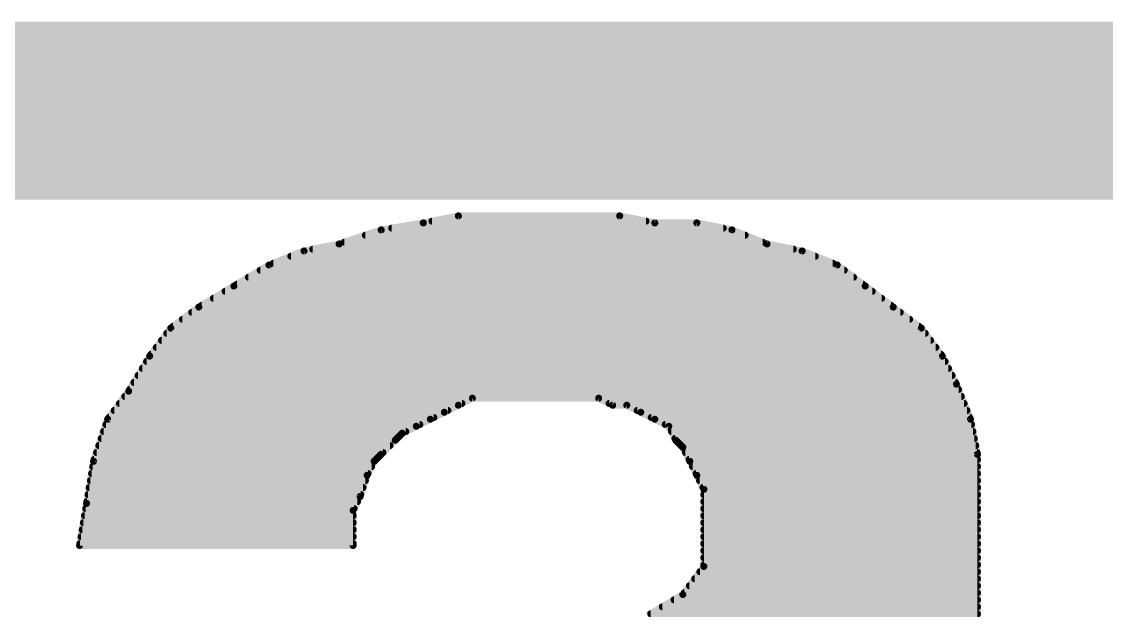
# Model space of a CAD drawing. Extents: x -28 to 79, y -27 to 67.
# Drawn here: x 37.58 to 39.127, y 44.055 to 44.895 of the extents above; entities that cross this region are included whole.
import ezdxf

# ---------------------------------------------------------------- set-up
doc = ezdxf.new("R2010")
doc.units = 0
doc.layers.add('16', color=132, linetype='CONTINUOUS')
doc.layers.add('21', color=41, linetype='CONTINUOUS')

msp = doc.modelspace()

# ---------------------------------------------------------------- linework, layer by layer
at = {"layer": '16', "const_width": 0.254}
msp.add_lwpolyline([(19.2405, 44.7675), (41.5925, 44.7675)], dxfattribs=at)
at = {"layer": '21', "const_width": 0.01}
for points in [[(38.093, 44.5975), (38.153, 44.6075)], [(38.153, 44.6075), (38.203, 44.6175)], [(38.1655, 44.61), (38.4705, 44.61)], [(38.203, 44.6175), (38.433, 44.6175)], [(38.433, 44.6175), (38.483, 44.6075)], [(38.483, 44.6075), (38.543, 44.6075)], [(38.543, 44.6075), (38.593, 44.5975)], [(38.033, 44.5775), (38.093, 44.5975)], [(38.0705, 44.59), (38.6118, 44.59)], [(38.108, 44.6), (38.5805, 44.6)], [(38.593, 44.5975), (38.643, 44.5775)], [(37.983, 44.5675), (38.033, 44.5775)], [(38.0405, 44.58), (38.6367, 44.58)], [(38.643, 44.5775), (38.693, 44.5675)], [(37.933, 44.5475), (37.983, 44.5675)], [(37.9642, 44.56), (38.7118, 44.56)], [(37.9955, 44.57), (38.6805, 44.57)], [(38.693, 44.5675), (38.743, 44.5475)], [(37.883, 44.5175), (37.933, 44.5475)], [(37.9393, 44.55), (38.7368, 44.55)], [(38.743, 44.5475), (38.783, 44.5175)], [(37.9038, 44.53), (38.7663, 44.53)], [(37.9205, 44.54), (38.753, 44.54)], [(37.833, 44.4875), (37.883, 44.5175)], [(37.8872, 44.52), (38.7797, 44.52)], [(38.783, 44.5175), (38.823, 44.4875)], [(37.8538, 44.5), (38.8063, 44.5)], [(37.8705, 44.51), (38.793, 44.51)], [(37.793, 44.4575), (37.833, 44.4875)], [(37.823, 44.48), (38.833, 44.48)], [(37.8372, 44.49), (38.8197, 44.49)], [(38.823, 44.4875), (38.863, 44.4575)], [(37.8097, 44.47), (38.8463, 44.47)], [(37.763, 44.4175), (37.793, 44.4575)], [(37.7874, 44.45), (38.8686, 44.45)], [(37.7963, 44.46), (38.8597, 44.46)], [(38.863, 44.4575), (38.893, 44.4175)], [(37.7799, 44.44), (38.8761, 44.44)], [(37.733, 44.3675), (37.763, 44.4175)], [(37.7649, 44.42), (38.8911, 44.42)], [(37.7724, 44.43), (38.8836, 44.43)], [(38.893, 44.4175), (38.913, 44.3775)], [(37.7585, 44.41), (38.8968, 44.41)], [(37.7465, 44.39), (38.9068, 44.39)], [(37.7525, 44.4), (38.9017, 44.4)], [(37.7405, 44.38), (38.9118, 44.38)], [(38.913, 44.3775), (38.933, 44.3275)], [(37.703, 44.3275), (37.733, 44.3675)], [(37.7274, 44.36), (38.92, 44.36)], [(37.7345, 44.37), (38.916, 44.37)], [(38.223, 44.3575), (38.203, 44.3475)], [(38.403, 44.3575), (38.223, 44.3575)], [(38.423, 44.3475), (38.403, 44.3575)], [(37.7124, 44.34), (38.188, 44.34)], [(37.7199, 44.35), (38.208, 44.35)], [(38.203, 44.3475), (38.183, 44.3375)], [(38.418, 44.35), (38.924, 44.35)], [(38.443, 44.3475), (38.423, 44.3475)], [(38.463, 44.3375), (38.443, 44.3475)], [(38.458, 44.34), (38.928, 44.34)], [(37.683, 44.2675), (37.703, 44.3275)], [(37.7049, 44.33), (38.168, 44.33)], [(38.163, 44.3275), (38.143, 44.3175)], [(38.183, 44.3375), (38.163, 44.3275)], [(38.483, 44.3275), (38.463, 44.3375)], [(38.478, 44.33), (38.932, 44.33)], [(38.503, 44.3175), (38.483, 44.3275)], [(38.933, 44.3275), (38.943, 44.2775)], [(37.6972, 44.31), (38.128, 44.31)], [(37.7005, 44.32), (38.148, 44.32)], [(38.143, 44.3175), (38.123, 44.3075)], [(38.498, 44.32), (38.9345, 44.32)], [(38.513, 44.2975), (38.503, 44.3175)], [(38.5068, 44.31), (38.9365, 44.31)], [(37.6938, 44.3), (38.1155, 44.3)], [(38.113, 44.2975), (38.093, 44.2775)], [(38.123, 44.3075), (38.113, 44.2975)], [(38.5117, 44.3), (38.9385, 44.3)], [(38.523, 44.2875), (38.513, 44.2975)], [(37.6872, 44.28), (38.0955, 44.28)], [(37.6905, 44.29), (38.1055, 44.29)], [(38.5205, 44.29), (38.9405, 44.29)], [(38.533, 44.2675), (38.523, 44.2875)], [(38.5267, 44.28), (38.9425, 44.28)], [(37.673, 44.2075), (37.683, 44.2675)], [(37.6838, 44.27), (38.0855, 44.27)], [(38.083, 44.2675), (38.073, 44.2475)], [(38.093, 44.2775), (38.083, 44.2675)], [(38.5318, 44.27), (38.943, 44.27)], [(38.543, 44.2475), (38.533, 44.2675)], [(38.943, 44.2775), (38.943, 43.4075)], [(37.6801, 44.25), (38.0742, 44.25)], [(37.6818, 44.26), (38.0793, 44.26)], [(38.073, 44.2475), (38.063, 44.2175)], [(38.5368, 44.26), (38.943, 44.26)], [(38.5418, 44.25), (38.943, 44.25)], [(38.553, 44.2275), (38.543, 44.2475)], [(37.6784, 44.24), (38.0705, 44.24)], [(38.5468, 44.24), (38.943, 44.24)], [(37.6751, 44.22), (38.0638, 44.22)], [(37.6767, 44.23), (38.0672, 44.23)], [(38.063, 44.2175), (38.053, 44.1975)], [(38.5517, 44.23), (38.943, 44.23)], [(38.553, 44.1175), (38.553, 44.2275)], [(38.553, 44.22), (38.943, 44.22)], [(37.663, 44.1475), (37.673, 44.2075)], [(37.6734, 44.21), (38.0592, 44.21)], [(38.553, 44.21), (38.943, 44.21)], [(37.6701, 44.19), (38.053, 44.19)], [(37.6718, 44.2), (38.0543, 44.2)], [(38.053, 44.1975), (38.053, 44.1475)], [(38.553, 44.2), (38.943, 44.2)], [(38.553, 44.19), (38.943, 44.19)], [(37.6668, 44.17), (38.053, 44.17)], [(37.6684, 44.18), (38.053, 44.18)], [(38.553, 44.18), (38.943, 44.18)], [(38.553, 44.17), (38.943, 44.17)], [(37.6651, 44.16), (38.053, 44.16)], [(38.553, 44.16), (38.943, 44.16)], [(38.053, 44.1475), (37.663, 44.1475)], [(37.6634, 44.15), (38.053, 44.15)], [(38.553, 44.15), (38.943, 44.15)], [(38.553, 44.14), (38.943, 44.14)], [(38.553, 44.13), (38.943, 44.13)], [(38.523, 44.0775), (38.553, 44.1175)], [(38.5474, 44.11), (38.943, 44.11)], [(38.553, 44.12), (38.943, 44.12)], [(38.5399, 44.1), (38.943, 44.1)], [(38.473, 44.0475), (38.523, 44.0775)], [(38.5249, 44.08), (38.943, 44.08)], [(38.5324, 44.09), (38.943, 44.09)], [(38.5105, 44.07), (38.943, 44.07)], [(38.4772, 44.05), (38.943, 44.05)], [(38.4938, 44.06), (38.943, 44.06)]]:
    msp.add_lwpolyline(points, dxfattribs=at)
at = {"layer": '21', "const_width": 0.005}
for points in [[(38.1525, 44.61, 1), (38.1535, 44.605)], [(38.1534, 44.605, 1), (38.1526, 44.61)], [(38.1655, 44.6125, 1), (38.1655, 44.6075)], [(38.203, 44.62, 1), (38.203, 44.615)], [(38.2035, 44.615, 1), (38.2025, 44.62)], [(38.4335, 44.62, 1), (38.4325, 44.615)], [(38.433, 44.615, 1), (38.433, 44.62)], [(38.4705, 44.6075, 1), (38.4705, 44.6125)], [(38.483, 44.61, 1), (38.483, 44.605)], [(38.4825, 44.605, 1), (38.4835, 44.61)], [(38.5435, 44.61, 1), (38.5425, 44.605)], [(38.543, 44.605, 1), (38.543, 44.61)], [(38.0705, 44.5925, 1), (38.0705, 44.5875)], [(38.0926, 44.6, 1), (38.0934, 44.595)], [(38.0938, 44.5951, 1), (38.0922, 44.5999)], [(38.108, 44.6025, 1), (38.108, 44.5975)], [(38.5805, 44.5975, 1), (38.5805, 44.6025)], [(38.5939, 44.5998, 1), (38.5921, 44.5952)], [(38.5925, 44.595, 1), (38.5935, 44.6)], [(38.6118, 44.5875, 1), (38.6118, 44.5925)], [(38.0322, 44.5799, 1), (38.0338, 44.5751)], [(38.0335, 44.575, 1), (38.0325, 44.58)], [(38.0405, 44.5825, 1), (38.0405, 44.5775)], [(38.6367, 44.5775, 1), (38.6367, 44.5825)], [(38.6435, 44.58, 1), (38.6425, 44.575)], [(38.6421, 44.5752, 1), (38.6439, 44.5798)], [(37.9642, 44.5625, 1), (37.9642, 44.5575)], [(37.9825, 44.57, 1), (37.9835, 44.565)], [(37.9839, 44.5652, 1), (37.9821, 44.5698)], [(37.9955, 44.5725, 1), (37.9955, 44.5675)], [(38.6805, 44.5675, 1), (38.6805, 44.5725)], [(38.6939, 44.5698, 1), (38.6921, 44.5652)], [(38.6925, 44.565, 1), (38.6935, 44.57)], [(38.7118, 44.5575, 1), (38.7118, 44.5625)], [(37.9321, 44.5498, 1), (37.9339, 44.5452)], [(37.9343, 44.5454, 1), (37.9317, 44.5496)], [(37.9393, 44.5525, 1), (37.9393, 44.5475)], [(38.7368, 44.5475, 1), (38.7368, 44.5525)], [(38.7445, 44.5495, 1), (38.7415, 44.5455)], [(38.7421, 44.5452, 1), (38.7439, 44.5498)], [(37.9038, 44.5325, 1), (37.9038, 44.5275)], [(37.9205, 44.5425, 1), (37.9205, 44.5375)], [(38.753, 44.5375, 1), (38.753, 44.5425)], [(38.7663, 44.5275, 1), (38.7663, 44.5325)], [(37.8817, 44.5196, 1), (37.8843, 44.5154)], [(37.8843, 44.5154, 1), (37.8817, 44.5196)], [(37.8872, 44.5225, 1), (37.8872, 44.5175)], [(38.7797, 44.5175, 1), (38.7797, 44.5225)], [(38.7845, 44.5195, 1), (38.7815, 44.5155)], [(38.7815, 44.5155, 1), (38.7845, 44.5195)], [(37.8538, 44.5025, 1), (37.8538, 44.4975)], [(37.8705, 44.5125, 1), (37.8705, 44.5075)], [(38.793, 44.5075, 1), (38.793, 44.5125)], [(38.8063, 44.4975, 1), (38.8063, 44.5025)], [(37.823, 44.4825, 1), (37.823, 44.4775)], [(37.8317, 44.4896, 1), (37.8343, 44.4854)], [(37.8345, 44.4855, 1), (37.8315, 44.4895)], [(37.8372, 44.4925, 1), (37.8372, 44.4875)], [(38.8197, 44.4875, 1), (38.8197, 44.4925)], [(38.8245, 44.4895, 1), (38.8215, 44.4855)], [(38.8215, 44.4855, 1), (38.8245, 44.4895)], [(38.833, 44.4775, 1), (38.833, 44.4825)], [(37.8097, 44.4725, 1), (37.8097, 44.4675)], [(38.8463, 44.4675, 1), (38.8463, 44.4725)], [(37.7874, 44.4525, 1), (37.7874, 44.4475)], [(37.7915, 44.4595, 1), (37.7945, 44.4555)], [(37.795, 44.456, 1), (37.791, 44.459)], [(37.7963, 44.4625, 1), (37.7963, 44.4575)], [(38.8597, 44.4575, 1), (38.8597, 44.4625)], [(38.865, 44.459, 1), (38.861, 44.456)], [(38.8615, 44.4555, 1), (38.8645, 44.4595)], [(38.8686, 44.4475, 1), (38.8686, 44.4525)], [(37.7799, 44.4425, 1), (37.7799, 44.4375)], [(38.8761, 44.4375, 1), (38.8761, 44.4425)], [(37.7651, 44.4162, 1), (37.7609, 44.4188)], [(37.7649, 44.4225, 1), (37.7649, 44.4175)], [(37.7724, 44.4325, 1), (37.7724, 44.4275)], [(38.8836, 44.4275, 1), (38.8836, 44.4325)], [(38.8952, 44.4186, 1), (38.8908, 44.4164)], [(38.8911, 44.4175, 1), (38.8911, 44.4225)], [(37.7585, 44.4125, 1), (37.7585, 44.4075)], [(37.761, 44.419, 1), (37.765, 44.416)], [(38.891, 44.416, 1), (38.895, 44.419)], [(38.8968, 44.4075, 1), (38.8968, 44.4125)], [(37.7465, 44.3925, 1), (37.7465, 44.3875)], [(37.7525, 44.4025, 1), (37.7525, 44.3975)], [(38.9017, 44.3975, 1), (38.9017, 44.4025)], [(38.9068, 44.3875, 1), (38.9068, 44.3925)], [(37.7405, 44.3825, 1), (37.7405, 44.3775)], [(38.9153, 44.3784, 1), (38.9107, 44.3766)], [(38.9108, 44.3764, 1), (38.9152, 44.3786)], [(38.9118, 44.3775, 1), (38.9118, 44.3825)], [(37.7274, 44.3625, 1), (37.7274, 44.3575)], [(37.7309, 44.3688, 1), (37.7351, 44.3662)], [(37.735, 44.366, 1), (37.731, 44.369)], [(37.7345, 44.3725, 1), (37.7345, 44.3675)], [(38.223, 44.36, 1), (38.223, 44.355)], [(38.2241, 44.3553, 1), (38.2219, 44.3597)], [(38.4041, 44.3597, 1), (38.4019, 44.3553)], [(38.403, 44.355, 1), (38.403, 44.36)], [(38.916, 44.3675, 1), (38.916, 44.3725)], [(38.92, 44.3575, 1), (38.92, 44.3625)], [(37.7124, 44.3425, 1), (37.7124, 44.3375)], [(37.7199, 44.3525, 1), (37.7199, 44.3475)], [(38.188, 44.3375, 1), (38.188, 44.3425)], [(38.2019, 44.3497, 1), (38.2041, 44.3453)], [(38.2041, 44.3453, 1), (38.2019, 44.3497)], [(38.208, 44.3475, 1), (38.208, 44.3525)], [(38.418, 44.3525, 1), (38.418, 44.3475)], [(38.423, 44.35, 1), (38.423, 44.345)], [(38.4219, 44.3453, 1), (38.4241, 44.3497)], [(38.4441, 44.3497, 1), (38.4419, 44.3453)], [(38.443, 44.345, 1), (38.443, 44.35)], [(38.458, 44.3425, 1), (38.458, 44.3375)], [(38.924, 44.3475, 1), (38.924, 44.3525)], [(38.928, 44.3375, 1), (38.928, 44.3425)], [(37.701, 44.329, 1), (37.705, 44.326)], [(37.7054, 44.3267, 1), (37.7006, 44.3283)], [(37.7049, 44.3325, 1), (37.7049, 44.3275)], [(38.1619, 44.3297, 1), (38.1641, 44.3253)], [(38.1641, 44.3253, 1), (38.1619, 44.3297)], [(38.168, 44.3275, 1), (38.168, 44.3325)], [(38.1819, 44.3397, 1), (38.1841, 44.3353)], [(38.1841, 44.3353, 1), (38.1819, 44.3397)], [(38.4641, 44.3397, 1), (38.4619, 44.3353)], [(38.4619, 44.3353, 1), (38.4641, 44.3397)], [(38.478, 44.3325, 1), (38.478, 44.3275)], [(38.4841, 44.3297, 1), (38.4819, 44.3253)], [(38.4819, 44.3253, 1), (38.4841, 44.3297)], [(38.9355, 44.328, 1), (38.9305, 44.327)], [(38.9307, 44.3266, 1), (38.9353, 44.3284)], [(38.932, 44.3275, 1), (38.932, 44.3325)], [(37.6972, 44.3125, 1), (37.6972, 44.3075)], [(37.7005, 44.3225, 1), (37.7005, 44.3175)], [(38.128, 44.3075, 1), (38.128, 44.3125)], [(38.1419, 44.3197, 1), (38.1441, 44.3153)], [(38.1441, 44.3153, 1), (38.1419, 44.3197)], [(38.148, 44.3175, 1), (38.148, 44.3225)], [(38.498, 44.3225, 1), (38.498, 44.3175)], [(38.5052, 44.3186, 1), (38.5008, 44.3164)], [(38.5019, 44.3153, 1), (38.5041, 44.3197)], [(38.5068, 44.3125, 1), (38.5068, 44.3075)], [(38.9345, 44.3175, 1), (38.9345, 44.3225)], [(38.9365, 44.3075, 1), (38.9365, 44.3125)], [(37.6938, 44.3025, 1), (37.6938, 44.2975)], [(38.1112, 44.2993, 1), (38.1148, 44.2957)], [(38.1148, 44.2957, 1), (38.1112, 44.2993)], [(38.1155, 44.2975, 1), (38.1155, 44.3025)], [(38.1219, 44.3097, 1), (38.1241, 44.3053)], [(38.1248, 44.3057, 1), (38.1212, 44.3093)], [(38.5117, 44.3025, 1), (38.5117, 44.2975)], [(38.5148, 44.2993, 1), (38.5112, 44.2957)], [(38.5108, 44.2964, 1), (38.5152, 44.2986)], [(38.9385, 44.2975, 1), (38.9385, 44.3025)], [(37.6872, 44.2825, 1), (37.6872, 44.2775)], [(37.6905, 44.2925, 1), (37.6905, 44.2875)], [(38.0955, 44.2775, 1), (38.0955, 44.2825)], [(38.1055, 44.2875, 1), (38.1055, 44.2925)], [(38.5205, 44.2925, 1), (38.5205, 44.2875)], [(38.5252, 44.2886, 1), (38.5208, 44.2864)], [(38.5212, 44.2857, 1), (38.5248, 44.2893)], [(38.5267, 44.2825, 1), (38.5267, 44.2775)], [(38.9405, 44.2875, 1), (38.9405, 44.2925)], [(38.9425, 44.2775, 1), (38.9425, 44.2825)], [(37.6855, 44.2671, 1), (37.6805, 44.2679)], [(37.6806, 44.2683, 1), (37.6854, 44.2667)], [(37.6838, 44.2725, 1), (37.6838, 44.2675)], [(38.0812, 44.2693, 1), (38.0848, 44.2657)], [(38.0852, 44.2664, 1), (38.0808, 44.2686)], [(38.0855, 44.2675, 1), (38.0855, 44.2725)], [(38.0912, 44.2793, 1), (38.0948, 44.2757)], [(38.0948, 44.2757, 1), (38.0912, 44.2793)], [(38.5318, 44.2725, 1), (38.5318, 44.2675)], [(38.5352, 44.2686, 1), (38.5308, 44.2664)], [(38.5308, 44.2664, 1), (38.5352, 44.2686)], [(38.9455, 44.2775, 1), (38.9405, 44.2775)], [(38.9405, 44.277, 1), (38.9455, 44.278)], [(38.943, 44.2675, 1), (38.943, 44.2725)], [(37.6801, 44.2525, 1), (37.6801, 44.2475)], [(37.6818, 44.2625, 1), (37.6818, 44.2575)], [(38.0754, 44.2467, 1), (38.0706, 44.2483)], [(38.0742, 44.2475, 1), (38.0742, 44.2525)], [(38.0793, 44.2575, 1), (38.0793, 44.2625)], [(38.5368, 44.2625, 1), (38.5368, 44.2575)], [(38.5418, 44.2525, 1), (38.5418, 44.2475)], [(38.5452, 44.2486, 1), (38.5408, 44.2464)], [(38.943, 44.2575, 1), (38.943, 44.2625)], [(38.943, 44.2475, 1), (38.943, 44.2525)], [(37.6784, 44.2425, 1), (37.6784, 44.2375)], [(38.0708, 44.2486, 1), (38.0752, 44.2464)], [(38.0705, 44.2375, 1), (38.0705, 44.2425)], [(38.5408, 44.2464, 1), (38.5452, 44.2486)], [(38.5468, 44.2425, 1), (38.5468, 44.2375)], [(38.943, 44.2375, 1), (38.943, 44.2425)], [(37.6751, 44.2225, 1), (37.6751, 44.2175)], [(37.6767, 44.2325, 1), (37.6767, 44.2275)], [(38.0652, 44.2164, 1), (38.0608, 44.2186)], [(38.0638, 44.2175, 1), (38.0638, 44.2225)], [(38.0672, 44.2275, 1), (38.0672, 44.2325)], [(38.5517, 44.2325, 1), (38.5517, 44.2275)], [(38.5555, 44.2275, 1), (38.5505, 44.2275)], [(38.553, 44.2225, 1), (38.553, 44.2175)], [(38.5508, 44.2264, 1), (38.5552, 44.2286)], [(38.943, 44.2275, 1), (38.943, 44.2325)], [(38.943, 44.2175, 1), (38.943, 44.2225)], [(37.6755, 44.2071, 1), (37.6705, 44.2079)], [(37.6705, 44.2079, 1), (37.6755, 44.2071)], [(37.6734, 44.2125, 1), (37.6734, 44.2075)], [(38.0592, 44.2075, 1), (38.0592, 44.2125)], [(38.0606, 44.2183, 1), (38.0654, 44.2167)], [(38.553, 44.2125, 1), (38.553, 44.2075)], [(38.943, 44.2075, 1), (38.943, 44.2125)], [(37.6701, 44.1925, 1), (37.6701, 44.1875)], [(37.6718, 44.2025, 1), (37.6718, 44.1975)], [(38.0555, 44.1975, 1), (38.0505, 44.1975)], [(38.0508, 44.1986, 1), (38.0552, 44.1964)], [(38.053, 44.1875, 1), (38.053, 44.1925)], [(38.0543, 44.1975, 1), (38.0543, 44.2025)], [(38.553, 44.2025, 1), (38.553, 44.1975)], [(38.553, 44.1925, 1), (38.553, 44.1875)], [(38.943, 44.1975, 1), (38.943, 44.2025)], [(38.943, 44.1875, 1), (38.943, 44.1925)], [(37.6668, 44.1725, 1), (37.6668, 44.1675)], [(37.6684, 44.1825, 1), (37.6684, 44.1775)], [(38.053, 44.1775, 1), (38.053, 44.1825)], [(38.053, 44.1675, 1), (38.053, 44.1725)], [(38.553, 44.1825, 1), (38.553, 44.1775)], [(38.553, 44.1725, 1), (38.553, 44.1675)], [(38.943, 44.1775, 1), (38.943, 44.1825)], [(38.943, 44.1675, 1), (38.943, 44.1725)], [(37.6651, 44.1625, 1), (37.6651, 44.1575)], [(38.053, 44.1575, 1), (38.053, 44.1625)], [(38.553, 44.1625, 1), (38.553, 44.1575)], [(38.943, 44.1575, 1), (38.943, 44.1625)], [(37.663, 44.15, 1), (37.663, 44.145)], [(37.6605, 44.1479, 1), (37.6655, 44.1471)], [(37.6634, 44.1525, 1), (37.6634, 44.1475)], [(38.0505, 44.1475, 1), (38.0555, 44.1475)], [(38.053, 44.1475, 1), (38.053, 44.1525)], [(38.053, 44.145, 1), (38.053, 44.15)], [(38.553, 44.1525, 1), (38.553, 44.1475)], [(38.553, 44.1425, 1), (38.553, 44.1375)], [(38.943, 44.1475, 1), (38.943, 44.1525)], [(38.943, 44.1375, 1), (38.943, 44.1425)], [(38.553, 44.1325, 1), (38.553, 44.1275)], [(38.943, 44.1275, 1), (38.943, 44.1325)], [(38.5474, 44.1125, 1), (38.5474, 44.1075)], [(38.553, 44.1225, 1), (38.553, 44.1175)], [(38.5505, 44.1175, 1), (38.5555, 44.1175)], [(38.555, 44.116, 1), (38.551, 44.119)], [(38.943, 44.1175, 1), (38.943, 44.1225)], [(38.943, 44.1075, 1), (38.943, 44.1125)], [(38.5399, 44.1025, 1), (38.5399, 44.0975)], [(38.943, 44.0975, 1), (38.943, 44.1025)], [(38.5243, 44.0754, 1), (38.5217, 44.0796)], [(38.5249, 44.0825, 1), (38.5249, 44.0775)], [(38.5324, 44.0925, 1), (38.5324, 44.0875)], [(38.943, 44.0875, 1), (38.943, 44.0925)], [(38.943, 44.0775, 1), (38.943, 44.0825)], [(38.5105, 44.0725, 1), (38.5105, 44.0675)], [(38.521, 44.079, 1), (38.525, 44.076)], [(38.943, 44.0675, 1), (38.943, 44.0725)], [(38.4772, 44.0525, 1), (38.4772, 44.0475)], [(38.4938, 44.0625, 1), (38.4938, 44.0575)], [(38.943, 44.0575, 1), (38.943, 44.0625)], [(38.943, 44.0475, 1), (38.943, 44.0525)]]:
    msp.add_lwpolyline(points, format="xyb", dxfattribs=at)

doc.saveas('drawing.dxf')
